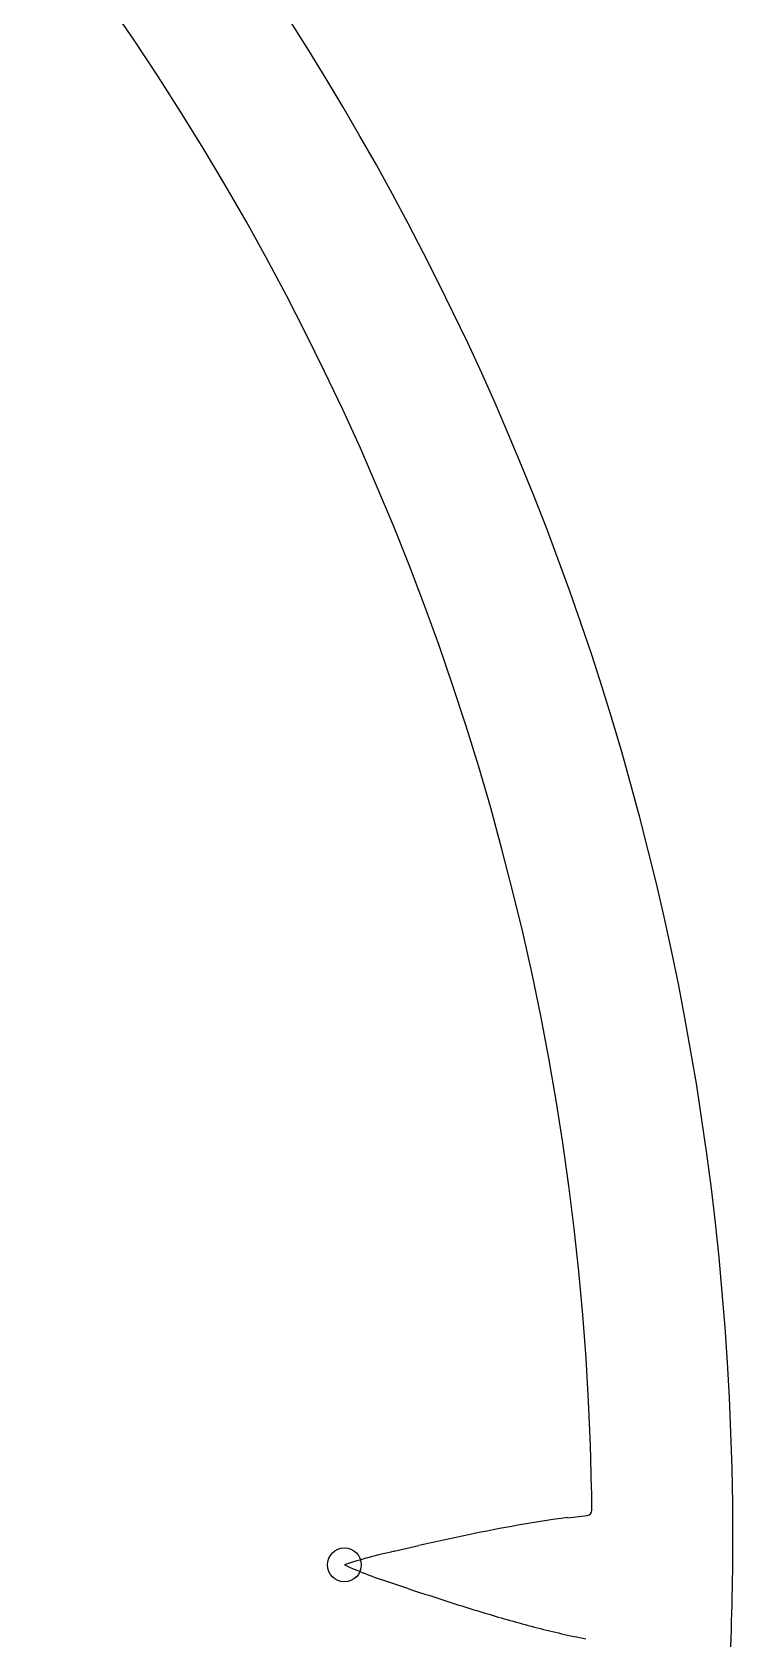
# Model space of a CAD drawing. Header units: millimetres. Extents: x -135 to 135, y -135 to 135.
# Drawn here: x 101.4 to 135, y -4.8 to 72.2 of the extents above; entities that cross this region are included whole.
import ezdxf

# ---------------------------------------------------------------- set-up
doc = ezdxf.new("R2010")
doc.units = ezdxf.units.MM
for name, color, linetype in [('CUT_INNER', 6, 'Continuous'), ('CUT_OUTER', 1, 'Continuous'), ('ENGRAVE', 7, 'Continuous')]:
    doc.layers.add(name, color=color, linetype=linetype)

msp = doc.modelspace()

# ---------------------------------------------------------------- linework, layer by layer
at = {"layer": 'CUT_INNER'}
for points in [[(127.065, 0.982), (128.02, 1.089)], [(118.757, -0.63), (119.945, -0.358)]]:
    msp.add_lwpolyline(points, dxfattribs=at)
for centre, radius, start, end in [((0.001, 0), 128.249, 1.05486, 59.69872), ((44.751, 0.687), 83.494, 0.44774, 1.14926), ((133.414, -48.373), 49.762, 97.32984, 100.08968), ((127.993, 1.337), 0.25, 276.37321, 0.52734), ((152.322, -143.468), 146.728, 101.79791, 102.74807), ((138.629, -77.746), 79.594, 100.08153, 101.82203), ((122.975, -20.786), 20.592, 101.81985, 108.69499), ((124.849, 17.468), 20.573, 245.67672, 252.55454), ((174.682, 162.945), 174.344, 251.26392, 252.06527), ((154.066, 98.947), 107.107, 252.01529, 253.31166), ((141.054, 55.491), 61.745, 253.29771, 255.53126), ((135.992, 35.861), 41.472, 255.52724, 258.82047)]:
    msp.add_arc(centre, radius, start, end, dxfattribs=at)
at = {"layer": 'CUT_OUTER'}
for centre, radius, start, end in [((0, 0), 135, 0.70345, 88.59408), ((-43800.838, -403.398), 43937.695, 0.5271279, 0.5282091), ((0.833, -0.005), 134.167, 357.61011, 0.35593)]:
    msp.add_arc(centre, radius, start, end, dxfattribs=at)
at = {"layer": 'ENGRAVE'}
msp.add_circle((116.374, -1.28), 0.81, dxfattribs=at)

doc.saveas('drawing.dxf')
